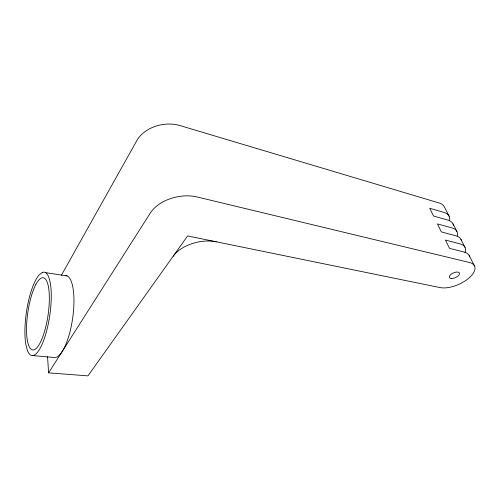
<?xml version="1.0" encoding="UTF-8"?>
<svg xmlns="http://www.w3.org/2000/svg" width="500" height="500" viewBox="0 0 500 500"><rect width="100%" height="100%" fill="white"/><g stroke="black" fill="none" stroke-linecap="round" stroke-linejoin="round"><path stroke-width="0.75" d="M61.419 275.225L136.788 140.675A31.875 23.55 -10.2 0 1 180.044 125.581L439.244 203.025A20.638 11.213 -25.5 0 1 444.338 206.869L449.106 216.2M48.594 372.869L150.319 213.044A34.525 22.531 -11.5 0 1 197.369 197.025L469.387 262.462A21.975 10.344 -23.8 0 1 468.837 278.163A21.975 10.344 -23.8 0 1 440.031 287.581L187.619 235.938L87.963 375.863L48.594 372.869L47.55 356.737M32.694 355.575L54.938 357.544A41.431 12.706 -81.8 0 0 62.237 351.438A41.413 12.7 -81.8 0 0 73.825 306.1A41.413 12.7 -81.8 0 0 65.912 275.55M45.312 272.587L67.194 275.95M452.987 223.812L456.938 231.544M460.956 239.412L465.037 247.406M469.194 255.544L474.487 265.906M469.637 256.856A21.738 10.512 -24 0 0 464.094 252.025L449.519 248.363L445.425 240.069L459.938 243.831A21.55 10.637 -24.3 0 1 465.019 252.838M461.419 240.75A21.369 10.762 -24.5 0 0 455.85 235.781L441.4 231.919L437.444 223.906L451.838 227.862A21.194 10.875 -24.7 0 1 457.337 235.975M449.569 220.7A20.844 11.087 -25.2 0 0 444.006 212.419L429.725 208.281L433.55 216.025L447.887 220.075A21.019 10.987 -24.9 0 1 453.469 225.181M173.15 256.256A31.631 18.975 -12.7 0 1 216.3 241.806M35.831 284.569A36.481 10.206 -81.6 0 1 48.194 285.656A36.481 10.206 -81.6 0 1 47.112 320.75A36.481 10.206 -81.6 0 1 35.044 349.319A36.481 10.206 -81.6 0 1 26.612 333.219L26.619 324.981A36.581 10.237 -81.6 0 1 30.675 298.494A36.394 10.181 -81.6 0 1 35.831 284.581M42.231 272.488L38.913 275.144A42.125 11.787 -81.6 0 0 25.806 344.25L27.419 350.487A42.125 11.787 -81.6 0 0 48.712 321.737A42.125 11.787 -81.6 0 0 42.231 272.481M451.788 278.488A5.494 2.587 -23.7 0 0 459.562 273.612A5.494 2.587 -23.7 0 0 451.938 273.65A5.494 2.587 -23.7 0 0 451.788 278.488"/></g></svg>
